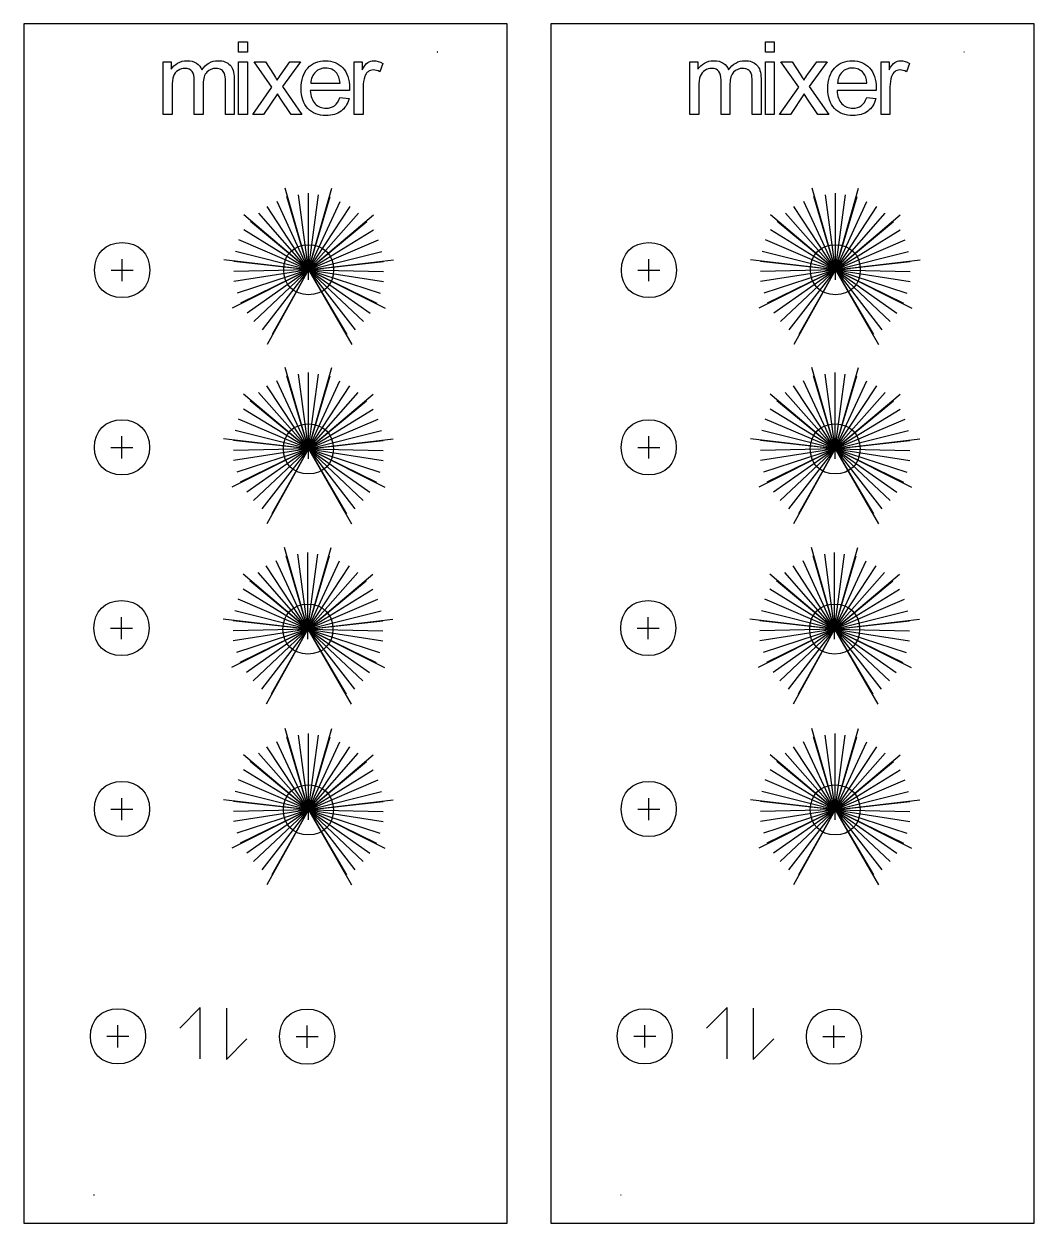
# Model space of a CAD drawing. Extents: x 13 to 178, y 11 to 272.
# Drawn here: x 13.3 to 121.6, y 11 to 139.5 of the extents above; entities that cross this region are included whole.
import ezdxf

# ---------------------------------------------------------------- set-up
doc = ezdxf.new("R2010")
doc.units = 0
doc.layers.add('4chan_mixer_panel', color=7, linetype='CONTINUOUS')

msp = doc.modelspace()

# ---------------------------------------------------------------- linework, layer by layer
at = {"layer": '4chan_mixer_panel', "color": 7}
for points in [[(65.131756, 11.014449), (65.131756, 139.456957), (13.347012, 139.456957), (13.347012, 11.014449), (65.131756, 11.014449)], [(121.5762, 11.014449), (121.5762, 139.456957), (69.791457, 139.456957), (69.791457, 11.014449), (121.5762, 11.014449)], [(36.346262, 136.439531), (36.346262, 137.53591), (37.299634, 137.53591), (37.299634, 136.439531), (36.346262, 136.439531)], [(92.790707, 136.439531), (92.790707, 137.53591), (93.744079, 137.53591), (93.744079, 136.439531), (92.790707, 136.439531)], [(28.256521, 129.771225), (28.256521, 135.396118), (29.109259, 135.396118), (29.109259, 134.606939)], [(36.346262, 129.771225), (36.346262, 135.396118), (37.299634, 135.396118), (37.299634, 129.771225), (36.346262, 129.771225)], [(37.865562, 129.771225), (39.920608, 132.694898), (38.019161, 135.396118), (39.210875, 135.396118), (40.074206, 134.077287)], [(40.895165, 134.066695), (41.843241, 135.396118), (42.98199, 135.396118), (41.038171, 132.747864), (43.130293, 129.771225), (41.959764, 129.771225), (40.805125, 131.519074), (40.497927, 131.990462), (39.020201, 129.771225), (37.865562, 129.771225)], [(48.744448, 129.771225), (48.744448, 135.396118), (49.602482, 135.396118), (49.602482, 134.543381)], [(51.800534, 135.216036), (51.47215, 134.331521)], [(84.700965, 129.771225), (84.700965, 135.396118), (85.553703, 135.396118), (85.553703, 134.606939)], [(92.790707, 129.771225), (92.790707, 135.396118), (93.744079, 135.396118), (93.744079, 129.771225), (92.790707, 129.771225)], [(94.310006, 129.771225), (96.365052, 132.694898), (94.463605, 135.396118), (95.65532, 135.396118), (96.518651, 134.077287)], [(97.33961, 134.066695), (98.287685, 135.396118), (99.426435, 135.396118), (97.482616, 132.747864), (99.574737, 129.771225), (98.404208, 129.771225), (97.249569, 131.519074), (96.942371, 131.990462), (95.464645, 129.771225), (94.310006, 129.771225)], [(105.188892, 129.771225), (105.188892, 135.396118), (106.046927, 135.396118), (106.046927, 134.543381)], [(108.244978, 135.216036), (107.916594, 134.331521)], [(35.878198, 133.632379), (35.878198, 129.771225), (34.930123, 129.771225), (34.930123, 133.314591)], [(92.322643, 133.632379), (92.322643, 129.771225), (91.374568, 129.771225), (91.374568, 133.314591)], [(29.209893, 132.689604), (29.209893, 129.771225), (28.256521, 129.771225)], [(32.55199, 133.039173), (32.55199, 129.771225), (31.598618, 129.771225), (31.598618, 133.425817)], [(48.216789, 132.34003), (44.021953, 132.34003)], [(44.074918, 133.123916), (47.215748, 133.123916)], [(49.697819, 132.716082), (49.697819, 129.771225), (48.744448, 129.771225)], [(85.654337, 132.689604), (85.654337, 129.771225), (84.700965, 129.771225)], [(88.996435, 133.039173), (88.996435, 129.771225), (88.043063, 129.771225), (88.043063, 133.425817)], [(104.661233, 132.34003), (100.466397, 132.34003)], [(100.519363, 133.123916), (103.660193, 133.123916)], [(106.142264, 132.716082), (106.142264, 129.771225), (105.188892, 129.771225)], [(47.205155, 131.582633), (48.190306, 131.46081)], [(103.6496, 131.582633), (104.63475, 131.46081)], [(43.846638, 113.125927), (41.352042, 121.857008)], [(43.846638, 113.125927), (41.530228, 120.966089)], [(43.846638, 113.125927), (42.777524, 121.144256)], [(43.846638, 113.125927), (46.341231, 121.857008)], [(43.846638, 113.125927), (43.846638, 121.322451)], [(43.846638, 113.125927), (44.915749, 121.144256)], [(43.846638, 113.125927), (46.163047, 120.966089)], [(100.291082, 113.125927), (97.796486, 121.857008)], [(100.291082, 113.125927), (97.974673, 120.966089)], [(100.291082, 113.125927), (99.221968, 121.144256)], [(100.291082, 113.125927), (102.785676, 121.857008)], [(100.291082, 113.125927), (100.291082, 121.322451)], [(100.291082, 113.125927), (101.360194, 121.144256)], [(100.291082, 113.125927), (102.607492, 120.966089)], [(43.846638, 113.125927), (39.392003, 119.896975)], [(43.846638, 113.125927), (40.461114, 120.431532)], [(43.846638, 113.125927), (47.232159, 120.431532)], [(43.846638, 113.125927), (48.30127, 119.896975)], [(100.291082, 113.125927), (95.836447, 119.896975)], [(100.291082, 113.125927), (96.905559, 120.431532)], [(100.291082, 113.125927), (103.676603, 120.431532)], [(100.291082, 113.125927), (104.745715, 119.896975)], [(43.846638, 113.125927), (36.897407, 119.006056)], [(43.846638, 113.125927), (37.610148, 118.293303)], [(43.846638, 113.125927), (38.501075, 119.184222)], [(43.846638, 113.125927), (49.192198, 119.184222)], [(43.846638, 113.125927), (50.795866, 119.006056)], [(43.846638, 113.125927), (50.083125, 118.293303)], [(100.291082, 113.125927), (93.341851, 119.006056)], [(100.291082, 113.125927), (94.054592, 118.293303)], [(100.291082, 113.125927), (94.94552, 119.184222)], [(100.291082, 113.125927), (105.636642, 119.184222)], [(100.291082, 113.125927), (107.240311, 119.006056)], [(100.291082, 113.125927), (106.52757, 118.293303)], [(43.846638, 113.125927), (36.897407, 117.402384)], [(43.846638, 113.125927), (50.795866, 117.402384)], [(100.291082, 113.125927), (93.341851, 117.402384)], [(100.291082, 113.125927), (107.240311, 117.402384)], [(43.846638, 113.125927), (36.362852, 116.33327)], [(43.846638, 113.125927), (51.330423, 116.33327)], [(100.291082, 113.125927), (92.807297, 116.33327)], [(100.291082, 113.125927), (107.774868, 116.33327)], [(43.846638, 113.125927), (36.006479, 115.085961)], [(43.846638, 113.125927), (51.686794, 115.085961)], [(100.291082, 113.125927), (92.450924, 115.085961)], [(100.291082, 113.125927), (108.131238, 115.085961)], [(22.689657, 113.094668), (25.050945, 113.094668)], [(23.870303, 111.914019), (23.870303, 114.275316)], [(43.846638, 113.125927), (34.759184, 114.195042)], [(43.846638, 113.125927), (35.650109, 109.027666)], [(43.846638, 113.125927), (35.828295, 114.016846)], [(43.846638, 113.125927), (35.828295, 111.878618)], [(43.846638, 113.125927), (35.828295, 112.947732)], [(43.846638, 113.125927), (36.184666, 110.631337)], [(43.846638, 113.125927), (36.541036, 109.562223)], [(43.846638, 113.125927), (37.253777, 108.493108)], [(43.846638, 113.125927), (37.966518, 107.602189)], [(43.846638, 113.125927), (38.857446, 106.711242)], [(43.846638, 113.125927), (39.392003, 105.107571)], [(43.846638, 113.125927), (39.92656, 106.176685)], [(42.777524, 113.125927), (44.915749, 113.125927)], [(43.846638, 113.125927), (52.934092, 114.195042)], [(43.846638, 112.056813), (43.846638, 114.195042)], [(43.846638, 113.125927), (51.86498, 114.016846)], [(43.846638, 113.125927), (52.043164, 109.027666)], [(43.846638, 113.125927), (48.479457, 105.107571)], [(43.846638, 113.125927), (51.86498, 112.947732)], [(43.846638, 113.125927), (51.86498, 111.878618)], [(43.846638, 113.125927), (51.508607, 110.631337)], [(43.846638, 113.125927), (51.152237, 109.562223)], [(43.846638, 113.125927), (50.439496, 108.493108)], [(43.846638, 113.125927), (49.726755, 107.602189)], [(43.846638, 113.125927), (48.835827, 106.711242)], [(43.846638, 113.125927), (47.9449, 106.176685)], [(79.134101, 113.094668), (81.49539, 113.094668)], [(80.314747, 111.914019), (80.314747, 114.275316)], [(100.291082, 113.125927), (91.203628, 114.195042)], [(100.291082, 113.125927), (92.094553, 109.027666)], [(100.291082, 113.125927), (92.27274, 114.016846)], [(100.291082, 113.125927), (92.27274, 111.878618)], [(100.291082, 113.125927), (92.27274, 112.947732)], [(100.291082, 113.125927), (92.62911, 110.631337)], [(100.291082, 113.125927), (92.985481, 109.562223)], [(100.291082, 113.125927), (93.698222, 108.493108)], [(100.291082, 113.125927), (94.410963, 107.602189)], [(100.291082, 113.125927), (95.30189, 106.711242)], [(100.291082, 113.125927), (95.836447, 105.107571)], [(100.291082, 113.125927), (96.371004, 106.176685)], [(99.221968, 113.125927), (101.360194, 113.125927)], [(100.291082, 113.125927), (109.378536, 114.195042)], [(100.291082, 112.056813), (100.291082, 114.195042)], [(100.291082, 113.125927), (108.309425, 114.016846)], [(100.291082, 113.125927), (108.487609, 109.027666)], [(100.291082, 113.125927), (104.923901, 105.107571)], [(100.291082, 113.125927), (108.309425, 112.947732)], [(100.291082, 113.125927), (108.309425, 111.878618)], [(100.291082, 113.125927), (107.953052, 110.631337)], [(100.291082, 113.125927), (107.596681, 109.562223)], [(100.291082, 113.125927), (106.88394, 108.493108)], [(100.291082, 113.125927), (106.171199, 107.602189)], [(100.291082, 113.125927), (105.280272, 106.711242)], [(100.291082, 113.125927), (104.389344, 106.176685)], [(43.823531, 93.934252), (41.328935, 102.665333)], [(43.823531, 93.934252), (41.507121, 101.774414)], [(43.823531, 93.934252), (42.754417, 101.952581)], [(43.823531, 93.934252), (46.318124, 102.665333)], [(43.823531, 93.934252), (43.823531, 102.130776)], [(43.823531, 93.934252), (44.892642, 101.952581)], [(43.823531, 93.934252), (46.13994, 101.774414)], [(100.267975, 93.934252), (97.773379, 102.665333)], [(100.267975, 93.934252), (97.951566, 101.774414)], [(100.267975, 93.934252), (99.198861, 101.952581)], [(100.267975, 93.934252), (102.762569, 102.665333)], [(100.267975, 93.934252), (100.267975, 102.130776)], [(100.267975, 93.934252), (101.337087, 101.952581)], [(100.267975, 93.934252), (102.584385, 101.774414)], [(43.823531, 93.934252), (39.368896, 100.7053)], [(43.823531, 93.934252), (40.438007, 101.239857)], [(43.823531, 93.934252), (47.209052, 101.239857)], [(43.823531, 93.934252), (48.278163, 100.7053)], [(100.267975, 93.934252), (95.81334, 100.7053)], [(100.267975, 93.934252), (96.882452, 101.239857)], [(100.267975, 93.934252), (103.653496, 101.239857)], [(100.267975, 93.934252), (104.722608, 100.7053)], [(43.823531, 93.934252), (36.8743, 99.814381)], [(43.823531, 93.934252), (37.587041, 99.101628)], [(43.823531, 93.934252), (38.477968, 99.992547)], [(43.823531, 93.934252), (49.169091, 99.992547)], [(43.823531, 93.934252), (50.772759, 99.814381)], [(43.823531, 93.934252), (50.060018, 99.101628)], [(100.267975, 93.934252), (93.318744, 99.814381)], [(100.267975, 93.934252), (94.031485, 99.101628)], [(100.267975, 93.934252), (94.922413, 99.992547)], [(100.267975, 93.934252), (105.613535, 99.992547)], [(100.267975, 93.934252), (107.217204, 99.814381)], [(100.267975, 93.934252), (106.504463, 99.101628)], [(43.823531, 93.934252), (36.8743, 98.210709)], [(43.823531, 93.934252), (50.772759, 98.210709)], [(100.267975, 93.934252), (93.318744, 98.210709)], [(100.267975, 93.934252), (107.217204, 98.210709)], [(43.823531, 93.934252), (36.339745, 97.141595)], [(43.823531, 93.934252), (51.307316, 97.141595)], [(100.267975, 93.934252), (92.78419, 97.141595)], [(100.267975, 93.934252), (107.751761, 97.141595)], [(23.847192, 92.925544), (23.847192, 95.286841)], [(43.823531, 93.934252), (35.983372, 95.894286)], [(43.823531, 93.934252), (51.663687, 95.894286)], [(80.291637, 92.925544), (80.291637, 95.286841)], [(100.267975, 93.934252), (92.427817, 95.894286)], [(100.267975, 93.934252), (108.108131, 95.894286)], [(22.666546, 94.106192), (25.027835, 94.106192)], [(43.823531, 93.934252), (34.736077, 95.003367)], [(43.823531, 93.934252), (35.627002, 89.835991)], [(43.823531, 93.934252), (35.805188, 94.825171)], [(43.823531, 93.934252), (35.805188, 92.686943)], [(43.823531, 93.934252), (35.805188, 93.756057)], [(43.823531, 93.934252), (36.161559, 91.439662)], [(43.823531, 93.934252), (36.517929, 90.370548)], [(43.823531, 93.934252), (37.23067, 89.301433)], [(43.823531, 93.934252), (37.943411, 88.410514)], [(43.823531, 93.934252), (38.834339, 87.519567)], [(43.823531, 93.934252), (39.368896, 85.915896)], [(43.823531, 93.934252), (39.903453, 86.98501)], [(42.754417, 93.934252), (44.892642, 93.934252)], [(43.823531, 93.934252), (52.910985, 95.003367)], [(43.823531, 92.865138), (43.823531, 95.003367)], [(43.823531, 93.934252), (51.841873, 94.825171)], [(43.823531, 93.934252), (52.020057, 89.835991)], [(43.823531, 93.934252), (48.45635, 85.915896)], [(43.823531, 93.934252), (51.841873, 93.756057)], [(43.823531, 93.934252), (51.841873, 92.686943)], [(43.823531, 93.934252), (51.4855, 91.439662)], [(43.823531, 93.934252), (51.12913, 90.370548)], [(43.823531, 93.934252), (50.416389, 89.301433)], [(43.823531, 93.934252), (49.703648, 88.410514)], [(43.823531, 93.934252), (48.81272, 87.519567)], [(43.823531, 93.934252), (47.921793, 86.98501)], [(79.110991, 94.106192), (81.472279, 94.106192)], [(100.267975, 93.934252), (91.180521, 95.003367)], [(100.267975, 93.934252), (92.071446, 89.835991)], [(100.267975, 93.934252), (92.249633, 94.825171)], [(100.267975, 93.934252), (92.249633, 92.686943)], [(100.267975, 93.934252), (92.249633, 93.756057)], [(100.267975, 93.934252), (92.606003, 91.439662)], [(100.267975, 93.934252), (92.962374, 90.370548)], [(100.267975, 93.934252), (93.675115, 89.301433)], [(100.267975, 93.934252), (94.387856, 88.410514)], [(100.267975, 93.934252), (95.278783, 87.519567)], [(100.267975, 93.934252), (95.81334, 85.915896)], [(100.267975, 93.934252), (96.347897, 86.98501)], [(99.198861, 93.934252), (101.337087, 93.934252)], [(100.267975, 93.934252), (109.355429, 95.003367)], [(100.267975, 92.865138), (100.267975, 95.003367)], [(100.267975, 93.934252), (108.286318, 94.825171)], [(100.267975, 93.934252), (108.464502, 89.835991)], [(100.267975, 93.934252), (104.900794, 85.915896)], [(100.267975, 93.934252), (108.286318, 93.756057)], [(100.267975, 93.934252), (108.286318, 92.686943)], [(100.267975, 93.934252), (107.929945, 91.439662)], [(100.267975, 93.934252), (107.573574, 90.370548)], [(100.267975, 93.934252), (106.860833, 89.301433)], [(100.267975, 93.934252), (106.148092, 88.410514)], [(100.267975, 93.934252), (105.257165, 87.519567)], [(100.267975, 93.934252), (104.366237, 86.98501)], [(43.76994, 74.630252), (41.275344, 83.361332)], [(43.76994, 74.630252), (41.453531, 82.470413)], [(43.76994, 74.630252), (42.700826, 82.64858)], [(43.76994, 74.630252), (46.264534, 83.361332)], [(43.76994, 74.630252), (43.76994, 82.826775)], [(43.76994, 74.630252), (44.839052, 82.64858)], [(43.76994, 74.630252), (46.08635, 82.470413)], [(100.214385, 74.630252), (97.719789, 83.361332)], [(100.214385, 74.630252), (97.897975, 82.470413)], [(100.214385, 74.630252), (99.145271, 82.64858)], [(100.214385, 74.630252), (102.708978, 83.361332)], [(100.214385, 74.630252), (100.214385, 82.826775)], [(100.214385, 74.630252), (101.283496, 82.64858)], [(100.214385, 74.630252), (102.530794, 82.470413)], [(43.76994, 74.630252), (39.315305, 81.401299)], [(43.76994, 74.630252), (40.384417, 81.935856)], [(43.76994, 74.630252), (47.155461, 81.935856)], [(43.76994, 74.630252), (48.224573, 81.401299)], [(100.214385, 74.630252), (95.75975, 81.401299)], [(100.214385, 74.630252), (96.828861, 81.935856)], [(100.214385, 74.630252), (103.599906, 81.935856)], [(100.214385, 74.630252), (104.669017, 81.401299)], [(43.76994, 74.630252), (36.820709, 80.51038)], [(43.76994, 74.630252), (37.53345, 79.797628)], [(43.76994, 74.630252), (38.424378, 80.688547)], [(43.76994, 74.630252), (49.1155, 80.688547)], [(43.76994, 74.630252), (50.719169, 80.51038)], [(43.76994, 74.630252), (50.006428, 79.797628)], [(100.214385, 74.630252), (93.265154, 80.51038)], [(100.214385, 74.630252), (93.977895, 79.797628)], [(100.214385, 74.630252), (94.868822, 80.688547)], [(100.214385, 74.630252), (105.559945, 80.688547)], [(100.214385, 74.630252), (107.163613, 80.51038)], [(100.214385, 74.630252), (106.450872, 79.797628)], [(43.76994, 74.630252), (36.820709, 78.906709)], [(43.76994, 74.630252), (50.719169, 78.906709)], [(100.214385, 74.630252), (93.265154, 78.906709)], [(100.214385, 74.630252), (107.163613, 78.906709)], [(43.76994, 74.630252), (36.286155, 77.837594)], [(43.76994, 74.630252), (51.253726, 77.837594)], [(100.214385, 74.630252), (92.730599, 77.837594)], [(100.214385, 74.630252), (107.69817, 77.837594)], [(23.793605, 73.567851), (23.793605, 75.929148)], [(43.76994, 74.630252), (35.929782, 76.590285)], [(43.76994, 74.630252), (51.610096, 76.590285)], [(80.23805, 73.567851), (80.23805, 75.929148)], [(100.214385, 74.630252), (92.374226, 76.590285)], [(100.214385, 74.630252), (108.054541, 76.590285)], [(22.61296, 74.748499), (24.974248, 74.748499)], [(43.76994, 74.630252), (34.682486, 75.699366)], [(43.76994, 74.630252), (35.573411, 70.53199)], [(43.76994, 74.630252), (35.751598, 75.521171)], [(43.76994, 74.630252), (35.751598, 73.382942)], [(43.76994, 74.630252), (35.751598, 74.452057)], [(43.76994, 74.630252), (36.107968, 72.135661)], [(43.76994, 74.630252), (36.464339, 71.066547)], [(43.76994, 74.630252), (37.17708, 69.997433)], [(43.76994, 74.630252), (37.889821, 69.106514)], [(43.76994, 74.630252), (38.780748, 68.215566)], [(43.76994, 74.630252), (39.315305, 66.611895)], [(43.76994, 74.630252), (39.849862, 67.681009)], [(42.700826, 74.630252), (44.839052, 74.630252)], [(43.76994, 74.630252), (52.857394, 75.699366)], [(43.76994, 73.561138), (43.76994, 75.699366)], [(43.76994, 74.630252), (51.788283, 75.521171)], [(43.76994, 74.630252), (51.966467, 70.53199)], [(43.76994, 74.630252), (48.402759, 66.611895)], [(43.76994, 74.630252), (51.788283, 74.452057)], [(43.76994, 74.630252), (51.788283, 73.382942)], [(43.76994, 74.630252), (51.43191, 72.135661)], [(43.76994, 74.630252), (51.075539, 71.066547)], [(43.76994, 74.630252), (50.362798, 69.997433)], [(43.76994, 74.630252), (49.650057, 69.106514)], [(43.76994, 74.630252), (48.75913, 68.215566)], [(43.76994, 74.630252), (47.868202, 67.681009)], [(79.057404, 74.748499), (81.418692, 74.748499)], [(100.214385, 74.630252), (91.126931, 75.699366)], [(100.214385, 74.630252), (92.017856, 70.53199)], [(100.214385, 74.630252), (92.196042, 75.521171)], [(100.214385, 74.630252), (92.196042, 73.382942)], [(100.214385, 74.630252), (92.196042, 74.452057)], [(100.214385, 74.630252), (92.552413, 72.135661)], [(100.214385, 74.630252), (92.908783, 71.066547)], [(100.214385, 74.630252), (93.621524, 69.997433)], [(100.214385, 74.630252), (94.334265, 69.106514)], [(100.214385, 74.630252), (95.225193, 68.215566)], [(100.214385, 74.630252), (95.75975, 66.611895)], [(100.214385, 74.630252), (96.294307, 67.681009)], [(99.145271, 74.630252), (101.283496, 74.630252)], [(100.214385, 74.630252), (109.301839, 75.699366)], [(100.214385, 73.561138), (100.214385, 75.699366)], [(100.214385, 74.630252), (108.232727, 75.521171)], [(100.214385, 74.630252), (108.410911, 70.53199)], [(100.214385, 74.630252), (104.847204, 66.611895)], [(100.214385, 74.630252), (108.232727, 74.452057)], [(100.214385, 74.630252), (108.232727, 73.382942)], [(100.214385, 74.630252), (107.876354, 72.135661)], [(100.214385, 74.630252), (107.519984, 71.066547)], [(100.214385, 74.630252), (106.807243, 69.997433)], [(100.214385, 74.630252), (106.094502, 69.106514)], [(100.214385, 74.630252), (105.203574, 68.215566)], [(100.214385, 74.630252), (104.312647, 67.681009)], [(43.823531, 55.269807), (41.328935, 64.000888)], [(43.823531, 55.269807), (41.507121, 63.109969)], [(43.823531, 55.269807), (42.754417, 63.288136)], [(43.823531, 55.269807), (46.318124, 64.000888)], [(43.823531, 55.269807), (43.823531, 63.466331)], [(43.823531, 55.269807), (44.892642, 63.288136)], [(43.823531, 55.269807), (46.13994, 63.109969)], [(100.267975, 55.269807), (97.773379, 64.000888)], [(100.267975, 55.269807), (97.951566, 63.109969)], [(100.267975, 55.269807), (99.198861, 63.288136)], [(100.267975, 55.269807), (102.762569, 64.000888)], [(100.267975, 55.269807), (100.267975, 63.466331)], [(100.267975, 55.269807), (101.337087, 63.288136)], [(100.267975, 55.269807), (102.584385, 63.109969)], [(43.823531, 55.269807), (39.368896, 62.040855)], [(43.823531, 55.269807), (40.438007, 62.575412)], [(43.823531, 55.269807), (47.209052, 62.575412)], [(43.823531, 55.269807), (48.278163, 62.040855)], [(100.267975, 55.269807), (95.81334, 62.040855)], [(100.267975, 55.269807), (96.882452, 62.575412)], [(100.267975, 55.269807), (103.653496, 62.575412)], [(100.267975, 55.269807), (104.722608, 62.040855)], [(43.823531, 55.269807), (36.8743, 61.149936)], [(43.823531, 55.269807), (37.587041, 60.437183)], [(43.823531, 55.269807), (38.477968, 61.328102)], [(43.823531, 55.269807), (49.169091, 61.328102)], [(43.823531, 55.269807), (50.772759, 61.149936)], [(43.823531, 55.269807), (50.060018, 60.437183)], [(100.267975, 55.269807), (93.318744, 61.149936)], [(100.267975, 55.269807), (94.031485, 60.437183)], [(100.267975, 55.269807), (94.922413, 61.328102)], [(100.267975, 55.269807), (105.613535, 61.328102)], [(100.267975, 55.269807), (107.217204, 61.149936)], [(100.267975, 55.269807), (106.504463, 60.437183)], [(43.823531, 55.269807), (36.8743, 59.546264)], [(43.823531, 55.269807), (50.772759, 59.546264)], [(100.267975, 55.269807), (93.318744, 59.546264)], [(100.267975, 55.269807), (107.217204, 59.546264)], [(43.823531, 55.269807), (36.339745, 58.47715)], [(43.823531, 55.269807), (51.307316, 58.47715)], [(100.267975, 55.269807), (92.78419, 58.47715)], [(100.267975, 55.269807), (107.751761, 58.47715)], [(23.847196, 54.179043), (23.847196, 56.54034)], [(43.823531, 55.269807), (35.983372, 57.229841)], [(43.823531, 55.269807), (51.663687, 57.229841)], [(80.29164, 54.179043), (80.29164, 56.54034)], [(100.267975, 55.269807), (92.427817, 57.229841)], [(100.267975, 55.269807), (108.108131, 57.229841)], [(22.66655, 55.359692), (25.027838, 55.359692)], [(43.823531, 55.269807), (34.736077, 56.338922)], [(43.823531, 55.269807), (35.627002, 51.171546)], [(43.823531, 55.269807), (35.805188, 56.160726)], [(43.823531, 55.269807), (35.805188, 54.022498)], [(43.823531, 55.269807), (35.805188, 55.091612)], [(43.823531, 55.269807), (36.161559, 52.775217)], [(43.823531, 55.269807), (36.517929, 51.706103)], [(43.823531, 55.269807), (37.23067, 50.636988)], [(43.823531, 55.269807), (37.943411, 49.746069)], [(43.823531, 55.269807), (38.834339, 48.855122)], [(43.823531, 55.269807), (39.368896, 47.251451)], [(43.823531, 55.269807), (39.903453, 48.320565)], [(42.754417, 55.269807), (44.892642, 55.269807)], [(43.823531, 55.269807), (52.910985, 56.338922)], [(43.823531, 54.200693), (43.823531, 56.338922)], [(43.823531, 55.269807), (51.841873, 56.160726)], [(43.823531, 55.269807), (52.020057, 51.171546)], [(43.823531, 55.269807), (48.45635, 47.251451)], [(43.823531, 55.269807), (51.841873, 55.091612)], [(43.823531, 55.269807), (51.841873, 54.022498)], [(43.823531, 55.269807), (51.4855, 52.775217)], [(43.823531, 55.269807), (51.12913, 51.706103)], [(43.823531, 55.269807), (50.416389, 50.636988)], [(43.823531, 55.269807), (49.703648, 49.746069)], [(43.823531, 55.269807), (48.81272, 48.855122)], [(43.823531, 55.269807), (47.921793, 48.320565)], [(79.110994, 55.359692), (81.472283, 55.359692)], [(100.267975, 55.269807), (91.180521, 56.338922)], [(100.267975, 55.269807), (92.071446, 51.171546)], [(100.267975, 55.269807), (92.249633, 56.160726)], [(100.267975, 55.269807), (92.249633, 54.022498)], [(100.267975, 55.269807), (92.249633, 55.091612)], [(100.267975, 55.269807), (92.606003, 52.775217)], [(100.267975, 55.269807), (92.962374, 51.706103)], [(100.267975, 55.269807), (93.675115, 50.636988)], [(100.267975, 55.269807), (94.387856, 49.746069)], [(100.267975, 55.269807), (95.278783, 48.855122)], [(100.267975, 55.269807), (95.81334, 47.251451)], [(100.267975, 55.269807), (96.347897, 48.320565)], [(99.198861, 55.269807), (101.337087, 55.269807)], [(100.267975, 55.269807), (109.355429, 56.338922)], [(100.267975, 54.200693), (100.267975, 56.338922)], [(100.267975, 55.269807), (108.286318, 56.160726)], [(100.267975, 55.269807), (108.464502, 51.171546)], [(100.267975, 55.269807), (104.900794, 47.251451)], [(100.267975, 55.269807), (108.286318, 55.091612)], [(100.267975, 55.269807), (108.286318, 54.022498)], [(100.267975, 55.269807), (107.929945, 52.775217)], [(100.267975, 55.269807), (107.573574, 51.706103)], [(100.267975, 55.269807), (106.860833, 50.636988)], [(100.267975, 55.269807), (106.148092, 49.746069)], [(100.267975, 55.269807), (105.257165, 48.855122)], [(100.267975, 55.269807), (104.366237, 48.320565)], [(32.237662, 28.599716), (32.237662, 34.096699), (30.036823, 31.895718), (30.036823, 31.888663)], [(35.048031, 34.037432), (35.048031, 28.540449), (37.243508, 30.735785), (37.243508, 30.732257)], [(88.682107, 28.599716), (88.682107, 34.096699), (86.481267, 31.895718), (86.481267, 31.888663)], [(91.492476, 34.037432), (91.492476, 28.540449), (93.687953, 30.735785), (93.687953, 30.732257)], [(23.418482, 29.831944), (23.418482, 32.193241)], [(43.69344, 29.796669), (43.69344, 32.157966)], [(79.862927, 29.831944), (79.862927, 32.193241)], [(100.137884, 29.796669), (100.137884, 32.157966)], [(22.237837, 31.012592), (24.599125, 31.012592)], [(42.512791, 30.977318), (44.874081, 30.977318)], [(78.682281, 31.012592), (81.04357, 31.012592)], [(98.957236, 30.977318), (101.318526, 30.977318)]]:
    msp.add_lwpolyline(points, dxfattribs=at)
for points in [[(57.628349, 136.446705), (57.644577, 136.446705), (57.644577, 136.464343), (57.628349, 136.464343), (57.628349, 136.446705), (57.628349, 136.446705)], [(114.072793, 136.446705), (114.089021, 136.446705), (114.089021, 136.464343), (114.072793, 136.464343), (114.072793, 136.446705), (114.072793, 136.446705)], [(20.839624, 14.003182), (20.855852, 14.003182), (20.855852, 14.020821), (20.839624, 14.020821), (20.839624, 14.003182), (20.839624, 14.003182)], [(77.284068, 14.003182), (77.300296, 14.003182), (77.300296, 14.020821), (77.284068, 14.020821), (77.284068, 14.003182), (77.284068, 14.003182)]]:
    msp.add_lwpolyline(points, close=True, dxfattribs=at)
for points in [[(29.109259, 134.606939), (29.285808, 134.882353), (29.520619, 135.103039), (29.813695, 135.269002)], [(29.813695, 135.269002), (30.106766, 135.438483), (30.440446, 135.523231), (30.814735, 135.523235)], [(30.814735, 135.523235), (31.23139, 135.523235), (31.572132, 135.436721), (31.836962, 135.263708)], [(31.836962, 135.263708), (32.105313, 135.09068), (32.294222, 134.848805), (32.403688, 134.538082)], [(32.403688, 134.538082), (32.848589, 135.194846), (33.427674, 135.523231), (34.140943, 135.523235)], [(34.140943, 135.523235), (34.698835, 135.523235), (35.127852, 135.367865), (35.427995, 135.057142)], [(35.427995, 135.057142), (35.728123, 134.749937), (35.87819, 134.275018), (35.878198, 133.632379)], [(43.767721, 134.73935), (44.254998, 135.261932), (44.887047, 135.523231), (45.663871, 135.523235)], [(45.663871, 135.523235), (46.415971, 135.523235), (47.030366, 135.267231), (47.507056, 134.755241)], [(49.602482, 134.543381), (49.821403, 134.942379), (50.02267, 135.205439), (50.206284, 135.33256)], [(50.206284, 135.33256), (50.393425, 135.459672), (50.598223, 135.523231), (50.820679, 135.523235)], [(50.820679, 135.523235), (51.141998, 135.523235), (51.468616, 135.420831), (51.800534, 135.216036)], [(85.553703, 134.606939), (85.730252, 134.882353), (85.965064, 135.103039), (86.258139, 135.269002)], [(86.258139, 135.269002), (86.55121, 135.438483), (86.88489, 135.523231), (87.25918, 135.523235)], [(87.25918, 135.523235), (87.675835, 135.523235), (88.016576, 135.436721), (88.281406, 135.263708)], [(88.281406, 135.263708), (88.549758, 135.09068), (88.738666, 134.848805), (88.848132, 134.538082)], [(88.848132, 134.538082), (89.293034, 135.194846), (89.872118, 135.523231), (90.585387, 135.523235)], [(90.585387, 135.523235), (91.14328, 135.523235), (91.572296, 135.367865), (91.872439, 135.057142)], [(91.872439, 135.057142), (92.172567, 134.749937), (92.322635, 134.275018), (92.322643, 133.632379)], [(100.212165, 134.73935), (100.699442, 135.261932), (101.331492, 135.523231), (102.108315, 135.523235)], [(102.108315, 135.523235), (102.860416, 135.523235), (103.47481, 135.267231), (103.951501, 134.755241)], [(106.046927, 134.543381), (106.265847, 134.942379), (106.467115, 135.205439), (106.650729, 135.33256)], [(106.650729, 135.33256), (106.83787, 135.459672), (107.042668, 135.523231), (107.265124, 135.523235)], [(107.265124, 135.523235), (107.586442, 135.523235), (107.91306, 135.420831), (108.244978, 135.216036)], [(29.363492, 133.865428), (29.261091, 133.593537), (29.209891, 133.201594), (29.209893, 132.689604)], [(29.856067, 134.485121), (29.63008, 134.343875), (29.465889, 134.137309), (29.363492, 133.865428)], [(30.602875, 134.696981), (30.334515, 134.696981), (30.08558, 134.626353), (29.856067, 134.485121)], [(31.365572, 134.379189), (31.210204, 134.591044), (30.955972, 134.696976), (30.602875, 134.696981)], [(31.598618, 133.425817), (31.598615, 133.849532), (31.520933, 134.167324), (31.365572, 134.379189)], [(32.943932, 134.299739), (32.682632, 134.038441), (32.551985, 133.618254), (32.55199, 133.039173)], [(33.929083, 134.696981), (33.533604, 134.696981), (33.205221, 134.564561), (32.943932, 134.299739)], [(34.501106, 134.543381), (34.338673, 134.645776), (34.147999, 134.696976), (33.929083, 134.696981)], [(34.834786, 134.135547), (34.774752, 134.305033), (34.663525, 134.440976), (34.501106, 134.543381)], [(34.930123, 133.314591), (34.930123, 133.695937), (34.898336, 133.969589), (34.834786, 134.135547)], [(40.074206, 134.077287), (40.23663, 133.826581), (40.367277, 133.616488), (40.466148, 133.447002)], [(40.466148, 133.447002), (40.62151, 133.680046), (40.764515, 133.886608), (40.895165, 134.066695)], [(43.036802, 132.536004), (43.036802, 133.482311), (43.280441, 134.216758), (43.767721, 134.73935)], [(44.567494, 134.299739), (44.270887, 134.006664), (44.106695, 133.614722), (44.074918, 133.123916)], [(45.674464, 134.73935), (45.236617, 134.73935), (44.867627, 134.59281), (44.567494, 134.299739)], [(46.855586, 134.188513), (46.551915, 134.555735), (46.158208, 134.739345), (45.674464, 134.73935)], [(47.215748, 133.123916), (47.173372, 133.597065), (47.053317, 133.951932), (46.855586, 134.188513)], [(47.507056, 134.755241), (47.983737, 134.243241), (48.22208, 133.522914), (48.222085, 132.594264)], [(49.856715, 133.828352), (49.750783, 133.489371), (49.697818, 133.118617), (49.697819, 132.716082)], [(50.211581, 134.347407), (50.045621, 134.223818), (49.927333, 134.0508), (49.856715, 133.828352)], [(50.773011, 134.538082), (50.564679, 134.538082), (50.377536, 134.474519), (50.211581, 134.347407)], [(51.47215, 134.331521), (51.2391, 134.469225), (51.006054, 134.538078), (50.773011, 134.538082)], [(85.807936, 133.865428), (85.705535, 133.593537), (85.654335, 133.201594), (85.654337, 132.689604)], [(86.300511, 134.485121), (86.074525, 134.343875), (85.910333, 134.137309), (85.807936, 133.865428)], [(87.047319, 134.696981), (86.77896, 134.696981), (86.530024, 134.626353), (86.300511, 134.485121)], [(87.810017, 134.379189), (87.654649, 134.591044), (87.400416, 134.696976), (87.047319, 134.696981)], [(88.043063, 133.425817), (88.043059, 133.849532), (87.965377, 134.167324), (87.810017, 134.379189)], [(89.388376, 134.299739), (89.127077, 134.038441), (88.99643, 133.618254), (88.996435, 133.039173)], [(90.373527, 134.696981), (89.978048, 134.696981), (89.649665, 134.564561), (89.388376, 134.299739)], [(90.94555, 134.543381), (90.783117, 134.645776), (90.592443, 134.696976), (90.373527, 134.696981)], [(91.27923, 134.135547), (91.219196, 134.305033), (91.107969, 134.440976), (90.94555, 134.543381)], [(91.374568, 133.314591), (91.374568, 133.695937), (91.342781, 133.969589), (91.27923, 134.135547)], [(96.518651, 134.077287), (96.681075, 133.826581), (96.811722, 133.616488), (96.910593, 133.447002)], [(96.910593, 133.447002), (97.065954, 133.680046), (97.208959, 133.886608), (97.33961, 134.066695)], [(99.481247, 132.536004), (99.481246, 133.482311), (99.724885, 134.216758), (100.212165, 134.73935)], [(101.011938, 134.299739), (100.715332, 134.006664), (100.55114, 133.614722), (100.519363, 133.123916)], [(102.118908, 134.73935), (101.681061, 134.73935), (101.312071, 134.59281), (101.011938, 134.299739)], [(103.30003, 134.188513), (102.99636, 134.555735), (102.602653, 134.739345), (102.118908, 134.73935)], [(103.660193, 133.123916), (103.617816, 133.597065), (103.497762, 133.951932), (103.30003, 134.188513)], [(103.951501, 134.755241), (104.428181, 134.243241), (104.666524, 133.522914), (104.66653, 132.594264)], [(106.301159, 133.828352), (106.195227, 133.489371), (106.142262, 133.118617), (106.142264, 132.716082)], [(106.656025, 134.347407), (106.490066, 134.223818), (106.371777, 134.0508), (106.301159, 133.828352)], [(107.217455, 134.538082), (107.009123, 134.538082), (106.82198, 134.474519), (106.656025, 134.347407)], [(107.916594, 134.331521), (107.683545, 134.469225), (107.450499, 134.538078), (107.217455, 134.538082)], [(43.757127, 130.401511), (43.27691, 130.909973), (43.036802, 131.62147), (43.036802, 132.536004)], [(44.021953, 132.34003), (44.057262, 131.722103), (44.232046, 131.24895), (44.546307, 130.920566)], [(48.222085, 132.594264), (48.222085, 132.537766), (48.220314, 132.453023), (48.216789, 132.34003)], [(100.201572, 130.401511), (99.721354, 130.909973), (99.481246, 131.62147), (99.481247, 132.536004)], [(100.466397, 132.34003), (100.501706, 131.722103), (100.676491, 131.24895), (100.990752, 130.920566)], [(104.66653, 132.594264), (104.66653, 132.537766), (104.664758, 132.453023), (104.661233, 132.34003)], [(46.617243, 130.703412), (46.864409, 130.887023), (47.060379, 131.180093), (47.205155, 131.582633)], [(48.190306, 131.46081), (48.034936, 130.885256), (47.74716, 130.438586), (47.326975, 130.120794)], [(103.061687, 130.703412), (103.308853, 130.887023), (103.504824, 131.180093), (103.6496, 131.582633)], [(104.63475, 131.46081), (104.479381, 130.885256), (104.191604, 130.438586), (103.77142, 130.120794)], [(45.716836, 129.644108), (44.894109, 129.644108), (44.240874, 129.896576), (43.757127, 130.401511)], [(44.546307, 130.920566), (44.860565, 130.592181), (45.252506, 130.427994), (45.722133, 130.427994)], [(47.326975, 130.120794), (46.906781, 129.803002), (46.370069, 129.644108), (45.716836, 129.644108)], [(45.722133, 130.427994), (46.071699, 130.427994), (46.370069, 130.519797), (46.617243, 130.703412)], [(102.16128, 129.644108), (101.338554, 129.644108), (100.685318, 129.896576), (100.201572, 130.401511)], [(100.990752, 130.920566), (101.305009, 130.592181), (101.69695, 130.427994), (102.166577, 130.427994)], [(103.77142, 130.120794), (103.351225, 129.803002), (102.814513, 129.644108), (102.16128, 129.644108)], [(102.166577, 130.427994), (102.516143, 130.427994), (102.814513, 130.519797), (103.061687, 130.703412)], [(20.918693, 113.094668), (20.918693, 114.86564), (22.099338, 116.046289), (23.870303, 116.046289)], [(23.870303, 116.046289), (25.641267, 116.046289), (26.82191, 114.86564), (26.82191, 113.094668)], [(41.173855, 113.125927), (41.173855, 114.729599), (42.242969, 115.798713), (43.846638, 115.798713)], [(43.846638, 115.798713), (45.450306, 115.798713), (46.519418, 114.729599), (46.519418, 113.125927)], [(77.363137, 113.094668), (77.363137, 114.86564), (78.543783, 116.046289), (80.314747, 116.046289)], [(80.314747, 116.046289), (82.085711, 116.046289), (83.266354, 114.86564), (83.266354, 113.094668)], [(97.6183, 113.125927), (97.6183, 114.729599), (98.687414, 115.798713), (100.291082, 115.798713)], [(100.291082, 115.798713), (101.894751, 115.798713), (102.963862, 114.729599), (102.963862, 113.125927)], [(23.870303, 110.143047), (22.099338, 110.143047), (20.918693, 111.323695), (20.918693, 113.094668)], [(26.82191, 113.094668), (26.82191, 111.323695), (25.641267, 110.143047), (23.870303, 110.143047)], [(43.846638, 110.453142), (42.242969, 110.453142), (41.173855, 111.522256), (41.173855, 113.125927)], [(46.519418, 113.125927), (46.519418, 111.522256), (45.450306, 110.453142), (43.846638, 110.453142)], [(80.314747, 110.143047), (78.543783, 110.143047), (77.363137, 111.323695), (77.363137, 113.094668)], [(83.266354, 113.094668), (83.266354, 111.323695), (82.085711, 110.143047), (80.314747, 110.143047)], [(100.291082, 110.453142), (98.687414, 110.453142), (97.6183, 111.522256), (97.6183, 113.125927)], [(102.963862, 113.125927), (102.963862, 111.522256), (101.894751, 110.453142), (100.291082, 110.453142)], [(20.895582, 94.106192), (20.895582, 95.877165), (22.076228, 97.057813), (23.847192, 97.057813)], [(23.847192, 97.057813), (25.618156, 97.057813), (26.798799, 95.877165), (26.798799, 94.106192)], [(41.150748, 93.934252), (41.150748, 95.537924), (42.219862, 96.607038), (43.823531, 96.607038)], [(43.823531, 96.607038), (45.427199, 96.607038), (46.496311, 95.537924), (46.496311, 93.934252)], [(77.340027, 94.106192), (77.340027, 95.877165), (78.520672, 97.057813), (80.291637, 97.057813)], [(80.291637, 97.057813), (82.062601, 97.057813), (83.243244, 95.877165), (83.243244, 94.106192)], [(97.595193, 93.934252), (97.595193, 95.537924), (98.664307, 96.607038), (100.267975, 96.607038)], [(100.267975, 96.607038), (101.871644, 96.607038), (102.940755, 95.537924), (102.940755, 93.934252)], [(23.847192, 91.154571), (22.076228, 91.154571), (20.895582, 92.335219), (20.895582, 94.106192)], [(26.798799, 94.106192), (26.798799, 92.335219), (25.618156, 91.154571), (23.847192, 91.154571)], [(43.823531, 91.261467), (42.219862, 91.261467), (41.150748, 92.330581), (41.150748, 93.934252)], [(46.496311, 93.934252), (46.496311, 92.330581), (45.427199, 91.261467), (43.823531, 91.261467)], [(80.291637, 91.154571), (78.520672, 91.154571), (77.340027, 92.335219), (77.340027, 94.106192)], [(83.243244, 94.106192), (83.243244, 92.335219), (82.062601, 91.154571), (80.291637, 91.154571)], [(100.267975, 91.261467), (98.664307, 91.261467), (97.595193, 92.330581), (97.595193, 93.934252)], [(102.940755, 93.934252), (102.940755, 92.330581), (101.871644, 91.261467), (100.267975, 91.261467)], [(20.841995, 74.748499), (20.841995, 76.519472), (22.022641, 77.70012), (23.793605, 77.70012)], [(23.793605, 77.70012), (25.564569, 77.70012), (26.745212, 76.519472), (26.745212, 74.748499)], [(41.097158, 74.630252), (41.097158, 76.233923), (42.166272, 77.303037), (43.76994, 77.303037)], [(43.76994, 77.303037), (45.373609, 77.303037), (46.44272, 76.233923), (46.44272, 74.630252)], [(77.28644, 74.748499), (77.28644, 76.519472), (78.467085, 77.70012), (80.23805, 77.70012)], [(80.23805, 77.70012), (82.009014, 77.70012), (83.189657, 76.519472), (83.189657, 74.748499)], [(97.541602, 74.630252), (97.541602, 76.233923), (98.610716, 77.303037), (100.214385, 77.303037)], [(100.214385, 77.303037), (101.818053, 77.303037), (102.887165, 76.233923), (102.887165, 74.630252)], [(23.793605, 71.796878), (22.022641, 71.796878), (20.841995, 72.977527), (20.841995, 74.748499)], [(26.745212, 74.748499), (26.745212, 72.977527), (25.564569, 71.796878), (23.793605, 71.796878)], [(43.76994, 71.957466), (42.166272, 71.957466), (41.097158, 73.02658), (41.097158, 74.630252)], [(46.44272, 74.630252), (46.44272, 73.02658), (45.373609, 71.957466), (43.76994, 71.957466)], [(80.23805, 71.796878), (78.467085, 71.796878), (77.28644, 72.977527), (77.28644, 74.748499)], [(83.189657, 74.748499), (83.189657, 72.977527), (82.009014, 71.796878), (80.23805, 71.796878)], [(100.214385, 71.957466), (98.610716, 71.957466), (97.541602, 73.02658), (97.541602, 74.630252)], [(102.887165, 74.630252), (102.887165, 73.02658), (101.818053, 71.957466), (100.214385, 71.957466)], [(20.895586, 55.359692), (20.895586, 57.130664), (22.076231, 58.311313), (23.847196, 58.311313)], [(23.847196, 58.311313), (25.61816, 58.311313), (26.798803, 57.130664), (26.798803, 55.359692)], [(41.150748, 55.269807), (41.150748, 56.873479), (42.219862, 57.942593), (43.823531, 57.942593)], [(43.823531, 57.942593), (45.427199, 57.942593), (46.496311, 56.873479), (46.496311, 55.269807)], [(77.34003, 55.359692), (77.34003, 57.130664), (78.520676, 58.311313), (80.29164, 58.311313)], [(80.29164, 58.311313), (82.062604, 58.311313), (83.243247, 57.130664), (83.243247, 55.359692)], [(97.595193, 55.269807), (97.595193, 56.873479), (98.664307, 57.942593), (100.267975, 57.942593)], [(100.267975, 57.942593), (101.871644, 57.942593), (102.940755, 56.873479), (102.940755, 55.269807)], [(23.847196, 52.40807), (22.076231, 52.40807), (20.895586, 53.588719), (20.895586, 55.359692)], [(26.798803, 55.359692), (26.798803, 53.588719), (25.61816, 52.40807), (23.847196, 52.40807)], [(43.823531, 52.597022), (42.219862, 52.597022), (41.150748, 53.666136), (41.150748, 55.269807)], [(46.496311, 55.269807), (46.496311, 53.666136), (45.427199, 52.597022), (43.823531, 52.597022)], [(80.29164, 52.40807), (78.520676, 52.40807), (77.34003, 53.588719), (77.34003, 55.359692)], [(83.243247, 55.359692), (83.243247, 53.588719), (82.062604, 52.40807), (80.29164, 52.40807)], [(100.267975, 52.597022), (98.664307, 52.597022), (97.595193, 53.666136), (97.595193, 55.269807)], [(102.940755, 55.269807), (102.940755, 53.666136), (101.871644, 52.597022), (100.267975, 52.597022)], [(20.466873, 31.012592), (20.466873, 32.783565), (21.647518, 33.964213), (23.418482, 33.964213)], [(23.418482, 33.964213), (25.189447, 33.964213), (26.370089, 32.783565), (26.370089, 31.012592)], [(40.741829, 30.977318), (40.741829, 32.748291), (41.922474, 33.928939), (43.69344, 33.928939)], [(43.69344, 33.928939), (45.464402, 33.928939), (46.645047, 32.748291), (46.645047, 30.977318)], [(76.911317, 31.012592), (76.911317, 32.783565), (78.091963, 33.964213), (79.862927, 33.964213)], [(79.862927, 33.964213), (81.633891, 33.964213), (82.814534, 32.783565), (82.814534, 31.012592)], [(97.186274, 30.977318), (97.186274, 32.748291), (98.366919, 33.928939), (100.137884, 33.928939)], [(100.137884, 33.928939), (101.908846, 33.928939), (103.089491, 32.748291), (103.089491, 30.977318)], [(23.418482, 28.060971), (21.647518, 28.060971), (20.466873, 29.241619), (20.466873, 31.012592)], [(26.370089, 31.012592), (26.370089, 29.241619), (25.189447, 28.060971), (23.418482, 28.060971)], [(43.69344, 28.025697), (41.922474, 28.025697), (40.741829, 29.206345), (40.741829, 30.977318)], [(46.645047, 30.977318), (46.645047, 29.206345), (45.464402, 28.025697), (43.69344, 28.025697)], [(79.862927, 28.060971), (78.091963, 28.060971), (76.911317, 29.241619), (76.911317, 31.012592)], [(82.814534, 31.012592), (82.814534, 29.241619), (81.633891, 28.060971), (79.862927, 28.060971)], [(100.137884, 28.025697), (98.366919, 28.025697), (97.186274, 29.206345), (97.186274, 30.977318)], [(103.089491, 30.977318), (103.089491, 29.206345), (101.908846, 28.025697), (100.137884, 28.025697)]]:
    msp.add_open_spline(points, degree=3, dxfattribs=at)

doc.saveas('drawing.dxf')
